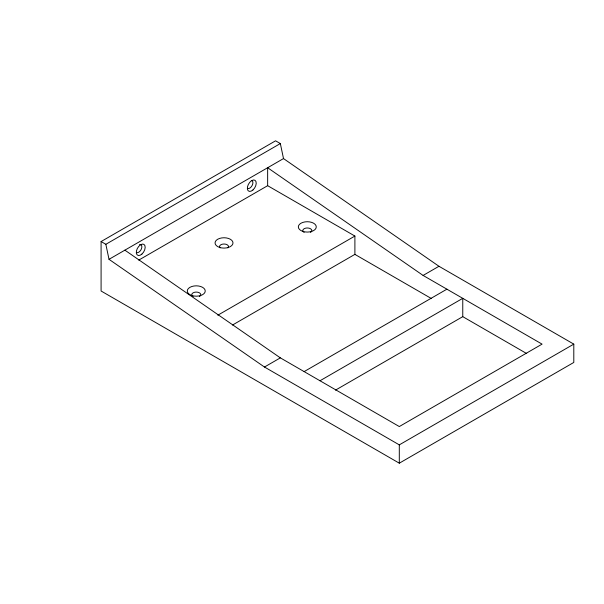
<?xml version="1.0" encoding="UTF-8"?>
<svg xmlns="http://www.w3.org/2000/svg" width="604" height="604" viewBox="0 0 604 604"><rect width="100%" height="100%" fill="white"/><g stroke="black" fill="none" stroke-linecap="round" stroke-linejoin="round"><path stroke-width="0.91" d="M101.087 241.555L275.575 140.815L280.339 143.563L283.51 158.58L438.965 266.281L573.8 344.129L573.8 362.445L399.304 463.185L101.087 291.007L101.087 241.555L105.843 244.303L109.014 259.32L264.476 367.028L399.304 444.869L573.8 344.129M105.843 244.303L280.339 143.563M109.014 259.32L283.51 158.58M138.746 260.105L267.647 185.692L354.895 236.058L354.895 254.375L232.517 325.027M217.833 315.19L354.895 236.058M264.476 367.028L280.339 357.862L399.304 426.552L542.075 344.129L423.102 275.439L267.647 167.738L267.647 185.692M423.102 275.439L438.965 266.281M304.129 371.603L446.9 289.18M319.992 380.762L462.762 298.338L462.762 316.655L335.492 390.131M354.895 254.375L431.43 298.565M462.762 316.655L526.696 353.567M124.877 250.162L280.339 357.862M399.304 444.869L399.304 463.185M251.309 180.407A4.485 2.59 -60 0 1 252.238 185.277A4.485 2.59 -60 0 1 247.474 188.38M139.501 244.597A4.485 2.59 -60 0 1 141.427 248.856A4.485 2.59 -60 0 1 136.436 252.495M193.091 296.504A4.485 2.59 0 0 1 193.091 292.842A4.485 2.59 0 0 1 199.433 292.842A4.485 2.59 0 0 1 199.433 296.504M304.129 232.397A4.485 2.59 0 0 1 304.129 228.735A4.485 2.59 0 0 1 310.479 228.735A4.485 2.59 0 0 1 310.479 232.397M220.135 247.889A4.485 2.59 0 0 1 224.024 244.001A4.485 2.59 0 0 1 227.904 247.889M252.933 189.981A6.282 3.624 -60 0 0 254.926 180.249A6.282 3.624 -60 0 0 247.489 186.84A6.282 3.624 -60 0 0 252.933 189.981M141.895 254.088A6.282 3.624 -60 0 0 143.88 244.356A6.282 3.624 -60 0 0 136.451 250.947A6.282 3.624 -60 0 0 141.895 254.088M191.778 295.499A8.977 5.179 0 0 0 205.239 291.007A8.977 5.179 0 0 0 191.778 286.522A8.977 5.179 0 0 0 191.778 295.499M302.815 231.385A8.977 5.179 0 0 0 316.277 226.9A8.977 5.179 0 0 0 302.815 222.415A8.977 5.179 0 0 0 302.815 231.385M219.539 247.413A8.977 5.179 0 0 0 232.993 242.929A8.977 5.179 0 0 0 219.539 238.444A8.977 5.179 0 0 0 219.539 247.413"/></g></svg>
